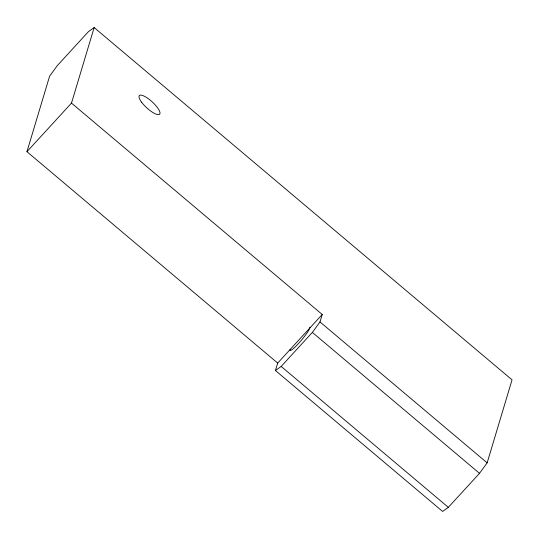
<?xml version="1.0" encoding="UTF-8"?>
<svg xmlns="http://www.w3.org/2000/svg" width="539" height="539" viewBox="0 0 539 539"><rect width="100%" height="100%" fill="white"/><g stroke="black" fill="none" stroke-linecap="round" stroke-linejoin="round"><path stroke-width="0.81" d="M277.686 363.077L26.95 151.695L49.615 76.147L57.255 65.664L88.436 31.653L94.157 27.556L512.05 379.854L487.148 462.853L479.508 473.336L448.327 507.347L442.607 511.444L275.449 370.529L277.686 363.077L322.228 314.486L71.492 103.104L94.157 27.556M275.449 370.529L281.176 366.432L312.351 332.415L319.991 321.931L322.228 314.486M290.144 349.481L290.097 349.609A15.22 2.041 -49.9 0 0 297.474 344.63A15.22 2.041 -49.9 0 0 309.17 329.484L309.817 327.955A15.22 2.041 -49.9 0 0 309.797 327.166M26.95 151.695L71.492 103.104M319.991 321.931L487.148 462.853M312.351 332.415L479.508 473.336M281.176 366.432L448.327 507.347M141.676 102.302A13.792 4.042 42.5 0 0 159.51 114.335A13.792 4.042 42.5 0 0 147.309 97.983A13.792 4.042 42.5 0 0 141.676 102.302"/></g></svg>
